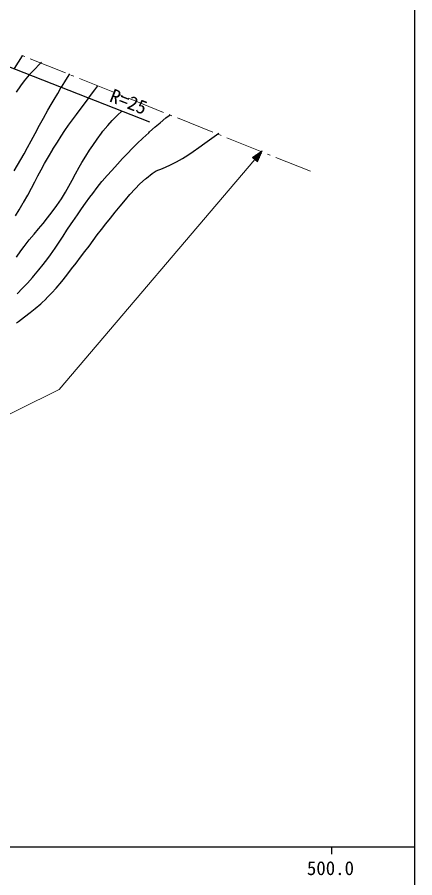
# Model space of a CAD drawing. Units: millimetres, scale not verified. Extents: x 40000 to 680000, y 20000 to 380000.
# Drawn here: x 526408 to 579000, y 200886 to 314746 of the extents above; entities that cross this region are included whole.
import ezdxf
from ezdxf.enums import TextEntityAlignment as Align

# ---------------------------------------------------------------- set-up
doc = ezdxf.new("R2010")
doc.units = ezdxf.units.MM
doc.header["$LTSCALE"] = 1000
for name, color, linetype, lineweight in [('M-BGD', 7, 'Continuous', 25), ('M-BGD-HTXT', 7, 'Continuous', 13), ('M-BMK-SRVR', 3, 'Continuous', 25), ('M-STR-HTXT', 7, 'Continuous', 13), ('M-TTL-BAND', 7, 'Continuous', 25)]:
    doc.layers.add(name, color=color, linetype=linetype, lineweight=lineweight)
doc.styles.add('ＭＳ ゴシック', font='')
doc.styles.get('ＭＳ ゴシック').set_extended_font_data('MS Gothic')

msp = doc.modelspace()

# ---------------------------------------------------------------- linework, layer by layer
at = {"layer": 'M-BGD'}
for points in [[(526060, 307947), (526593, 308807), (527092, 309614), (527161, 309725)], [(528008, 307100), (528725, 307855), (529315, 308476), (529616, 308794)], [(528008, 307100), (527321, 306312), (526822, 305661), (526267, 304844)], [(533342, 307270), (532809, 306410), (532310, 305603), (532241, 305492)], [(529863, 301395), (530479, 302457), (530912, 303203), (531295, 303863), (531764, 304669), (532241, 305492)], [(536120, 304388), (536688, 305152), (537067, 305661)], [(526197, 288474), (526674, 289275), (527206, 290184), (527246, 290252), (527796, 291216), (528283, 292107), (528729, 292947), (529155, 293760), (529584, 294571), (530038, 295403), (530538, 296280), (531108, 297226), (531140, 297279), (531720, 298204), (532240, 299014), (532728, 299749), (533209, 300447), (533707, 301148), (534250, 301890), (534861, 302711), (535566, 303652), (536120, 304388)], [(526303, 282980), (526896, 283826), (527330, 284410), (528010, 285277), (528640, 286049), (529240, 286766), (529827, 287467), (530417, 288193), (531031, 288984), (531648, 289828), (532260, 290736), (532774, 291578), (533227, 292386), (533657, 293192), (534105, 294026), (534606, 294921), (534950, 295501), (535483, 296380), (535977, 297167), (536390, 297787), (536966, 298619), (537536, 299384), (537744, 299650), (538387, 300428), (538969, 301058), (539647, 301733), (540284, 302359)], [(526399, 278144), (527123, 278898), (527757, 279570), (528424, 280313), (528600, 280515), (529281, 281319), (529859, 282044), (530438, 282813), (530802, 283309), (531429, 284195), (531969, 284995), (532471, 285763), (532985, 286552), (533563, 287417), (533765, 287712), (534374, 288598), (534911, 289379), (535438, 290134), (536019, 290938), (536390, 291437), (536998, 292233), (537623, 293001), (537660, 293046), (538308, 293802), (538930, 294485), (539677, 295299), (540356, 296036), (540996, 296723), (541630, 297383), (542288, 298043), (543004, 298727), (543808, 299460), (543925, 299565), (544676, 300230), (545324, 300788), (546089, 301415), (546634, 301851)], [(526025, 294434), (526458, 295162), (526885, 295906), (527318, 296682), (527770, 297508), (528253, 298400), (528778, 299378), (529357, 300456), (529863, 301395)], [(526297, 274298), (526568, 274504), (527391, 275124), (528128, 275686), (528770, 276197), (529537, 276840), (530260, 277518), (530294, 277552), (530991, 278259), (531564, 278906), (532288, 279783), (532967, 280624), (533606, 281434), (534213, 282218), (534794, 282982), (535357, 283730), (535908, 284467), (536454, 285199), (537002, 285931), (537559, 286667), (538131, 287412), (538727, 288172), (539351, 288952), (540012, 289757), (540716, 290592), (541300, 291268), (541989, 292047), (542631, 292710), (543390, 293379), (543502, 293469), (544271, 294078), (544772, 294400), (545618, 294739), (546611, 295178), (547476, 295605), (548251, 296035), (548977, 296482), (549691, 296962), (550432, 297489), (551240, 298077), (552154, 298741), (553069, 299396)]]:
    msp.add_lwpolyline(points, dxfattribs=at)
at = {"layer": 'M-BGD-HTXT'}
for p, q in [((527024, 309687), (527395, 309538)), ((528137, 309240), (532777, 307376)), ((533519, 307078), (533891, 306929)), ((534633, 306631), (539273, 304767)), ((540015, 304469), (540386, 304320)), ((541129, 304022), (545769, 302159)), ((546511, 301860), (546882, 301711)), ((547624, 301413), (552264, 299550)), ((553007, 299252), (553378, 299103)), ((554120, 298805), (558760, 296941)), ((559502, 296643), (559874, 296494)), ((560616, 296196), (565193, 294358))]:
    msp.add_line(p, q, dxfattribs=at)
at = {"layer": 'M-BMK-SRVR'}
msp.add_line((520842, 309945), (543902, 300917), dxfattribs=at)
at = {"layer": 'M-STR-HTXT'}
for p, q in [((558827, 297053), (557512, 296203)), ((557512, 296203), (558197, 295619)), ((557775, 296373), (557581, 296145)), ((557649, 296086), (558038, 296543)), ((558301, 296713), (557718, 296028)), ((557786, 295970), (558564, 296883)), ((558827, 297053), (557855, 295911)), ((557923, 295853), (558701, 296766)), ((558575, 296480), (557992, 295794)), ((558060, 295736), (558449, 296193)), ((558827, 297053), (558197, 295619)), ((558323, 295906), (558129, 295678))]:
    msp.add_line(p, q, dxfattribs=at)
msp.add_lwpolyline([(423282, 249639), (447399, 236869), (472157, 235852), (531951, 265501), (557855, 295911)], dxfattribs=at)
at = {"layer": 'M-TTL-BAND'}
for p, q in [((579000, 20000), (579000, 370000)), ((40000, 205000), (579000, 205000)), ((568000, 205000), (568000, 204000))]:
    msp.add_line(p, q, dxfattribs=at)

# ---------------------------------------------------------------- texts
at = {"layer": 'M-BMK-SRVR', "style": 'ＭＳ ゴシック'}
msp.add_text('R=25', height=1833, rotation=338.554, dxfattribs=at).set_placement((540604, 302208), align=Align.BOTTOM_CENTER)
at = {"layer": 'M-TTL-BAND', "style": 'ＭＳ ゴシック'}
msp.add_text('500.0', height=1833, dxfattribs=at).set_placement((567844, 200695), align=Align.BOTTOM_CENTER)

doc.saveas('drawing.dxf')
